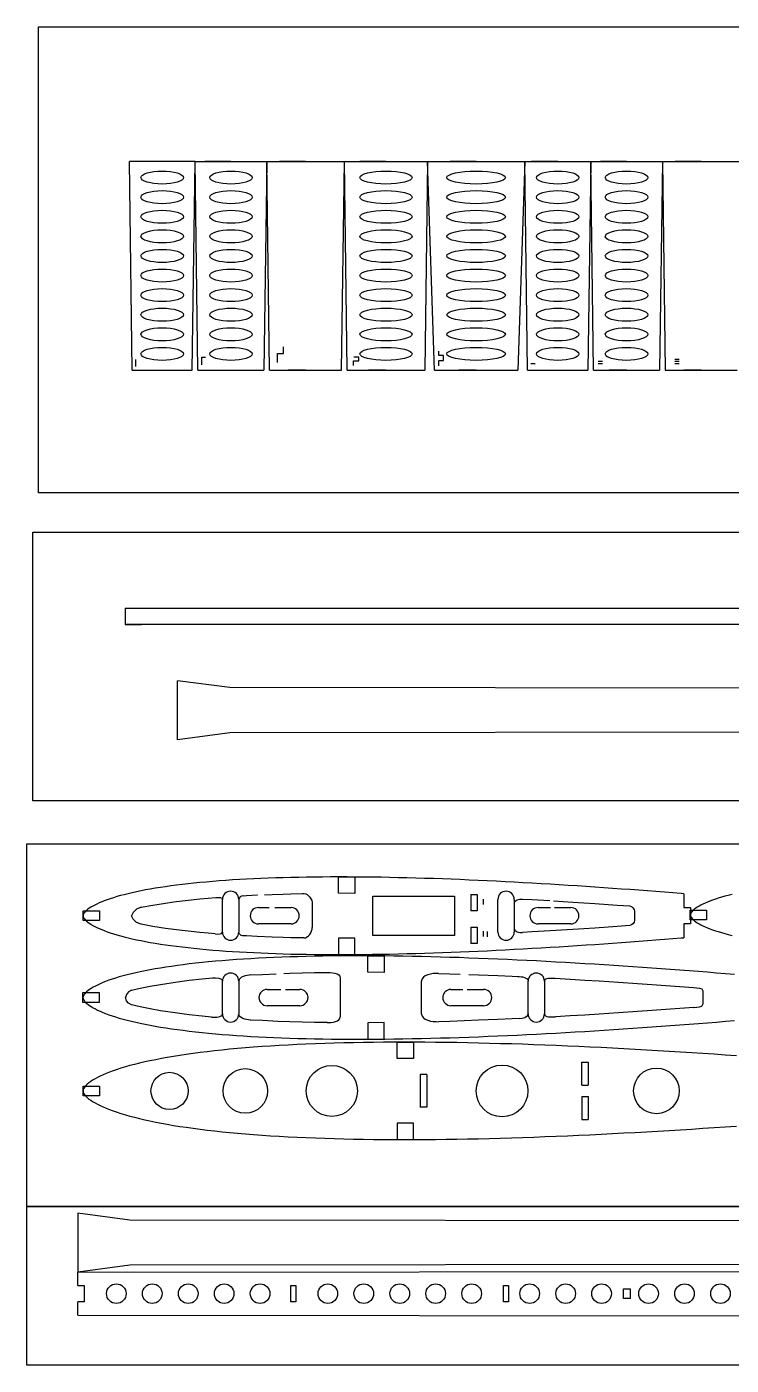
# Model space of a CAD drawing. Header units: inches. Extents: x 290 to 1080, y 574 to 987.
# Drawn here: x 290.2 to 505.7, y 574.2 to 984.1 of the extents above; entities that cross this region are included whole.
import ezdxf

# ---------------------------------------------------------------- set-up
doc = ezdxf.new("R2010")
doc.units = ezdxf.units.IN
doc.header["$MEASUREMENT"] = 0
doc.layers.add('7', color=7, linetype='Continuous')

msp = doc.modelspace()

# ---------------------------------------------------------------- linework, layer by layer
for p, q in [((341.68, 942.82), (321.56, 942.82)), ((322.47, 878.95), (321.56, 942.82)), ((340.77, 878.95), (341.68, 942.82)), ((341.68, 942.82), (363.62, 942.82)), ((342.56, 878.95), (341.68, 942.82)), ((352.65, 942.82), (344.65, 942.82)), ((363.62, 942.82), (362.73, 878.95)), ((363.62, 942.82), (387.34, 942.82)), ((364.48, 878.95), (363.62, 942.82)), ((375.48, 942.82), (367.48, 942.82)), ((386.47, 878.95), (387.34, 942.82)), ((387.34, 942.82), (412.8, 942.82)), ((388.18, 878.95), (387.34, 942.82)), ((400.07, 942.82), (392.07, 942.82)), ((412.8, 942.82), (411.95, 878.95)), ((412.8, 942.82), (442.52, 942.82)), ((414.88, 878.95), (412.8, 942.82)), ((427.66, 942.82), (419.66, 942.82)), ((442.52, 942.82), (440.43, 878.95)), ((442.52, 942.82), (462.71, 942.82)), ((443.39, 878.95), (442.52, 942.82)), ((452.62, 942.82), (444.61, 942.82)), ((462.71, 942.82), (461.84, 878.95)), ((462.71, 942.82), (484.66, 942.82)), ((463.57, 878.95), (462.71, 942.82)), ((473.68, 942.82), (465.68, 942.82)), ((484.66, 942.82), (483.8, 878.95)), ((484.66, 942.82), (508.35, 942.82)), ((484.66, 942.82), (485.5, 878.95)), ((496.51, 942.82), (488.5, 942.82)), ((368.75, 883.97), (368.75, 886.08)), ((323.5, 880), (323.5, 882.12)), ((343.78, 880.56), (343.78, 882.85)), ((343.78, 882.85), (344.89, 882.85)), ((366.85, 881.21), (366.85, 883.97)), ((366.85, 883.97), (368.75, 883.97)), ((390.14, 880.38), (390.14, 881.78)), ((390.14, 881.78), (391.75, 881.78)), ((391.75, 882.93), (390.19, 882.93)), ((391.75, 881.78), (391.75, 882.93)), ((416.29, 883.42), (416.29, 884.74)), ((417.67, 883.42), (416.29, 883.42)), ((416.29, 880.22), (416.29, 881.89)), ((416.29, 881.89), (417.67, 881.89)), ((417.67, 881.89), (417.67, 883.42)), ((464.95, 881.61), (466.3, 881.61)), ((488.44, 882.3), (489.79, 882.3)), ((488.44, 881.61), (489.79, 881.61)), ((322.47, 878.95), (340.77, 878.95)), ((342.56, 878.95), (362.73, 878.95)), ((364.48, 878.95), (386.47, 878.95)), ((375.48, 878.95), (370.18, 878.95)), ((388.18, 878.95), (411.95, 878.95)), ((400.07, 878.95), (394.77, 878.95)), ((414.88, 878.95), (440.43, 878.95)), ((427.66, 878.95), (422.36, 878.95)), ((443.39, 878.95), (461.84, 878.95)), ((444.37, 880.93), (445.72, 880.93)), ((463.57, 878.95), (483.8, 878.95)), ((464.95, 880.93), (466.3, 880.93)), ((473.68, 878.95), (468.39, 878.95)), ((485.5, 878.95), (507.51, 878.95)), ((488.44, 880.93), (489.79, 880.93)), ((496.51, 878.95), (491.21, 878.95)), ((320.3, 806.06), (720.3, 806.06)), ((320.3, 806.06), (320.3, 801.06)), ((720.3, 801.06), (320.3, 801.06)), ((320.3, 801.06), (325.3, 801.06)), ((352.27, 781.71), (336.3, 783.82)), ((336.3, 765.75), (336.3, 783.82)), ((663.3, 781.36), (352.27, 781.71)), ((352.27, 767.86), (336.3, 765.75)), ((663.3, 768.21), (352.27, 767.86)), ((426.02, 718.34), (428.02, 718.34)), ((426.02, 718.34), (426.02, 713.34)), ((426.02, 717.35), (426.02, 714.35)), ((428.02, 718.34), (428.02, 713.34)), ((491.2, 718.56), (491.2, 714.34)), ((350.03, 706.84), (350.03, 716.84)), ((355.03, 716.84), (355.03, 706.84)), ((361.04, 714.34), (364.33, 714.34)), ((366.04, 714.34), (371.04, 714.34)), ((377.54, 715.42), (377.54, 708.26)), ((428.02, 713.34), (426.02, 713.34)), ((429.82, 716.89), (429.82, 715.28)), ((434.31, 706.84), (434.31, 716.84)), ((439.31, 716.84), (439.31, 706.84)), ((439.31, 715.71), (439.31, 707.97)), ((446.61, 714.34), (450.36, 714.34)), ((451.61, 714.34), (456.61, 714.34)), ((476.08, 713.23), (476.08, 710.45)), ((491.2, 714.34), (493.2, 714.34)), ((493.2, 714.34), (493.2, 709.34)), ((371.04, 709.34), (361.04, 709.34)), ((456.61, 709.34), (446.61, 709.34)), ((491.2, 709.34), (491.2, 705.12)), ((493.2, 709.34), (491.2, 709.34)), ((426.02, 708.34), (428.02, 708.34)), ((426.02, 708.34), (426.02, 703.34)), ((428.02, 708.34), (428.02, 703.34)), ((429.82, 707.12), (429.82, 705.51)), ((431, 706.98), (431, 705.37)), ((428.02, 703.34), (426.02, 703.34)), ((386.08, 692.76), (386.08, 680.85)), ((350.03, 681.8), (350.03, 691.8)), ((355.03, 691.8), (355.03, 681.8)), ((363.72, 689.3), (367.9, 689.3)), ((369.37, 689.3), (373.72, 689.3)), ((419.94, 689.3), (423.61, 689.3)), ((424.94, 689.3), (429.94, 689.3)), ((443.56, 681.8), (443.56, 691.8)), ((448.56, 691.8), (448.56, 681.8)), ((373.72, 684.3), (363.72, 684.3)), ((429.94, 684.3), (419.94, 684.3)), ((459.96, 659.98), (459.96, 667.02)), ((461.96, 667.02), (461.96, 659.98)), ((412.53, 663.21), (410.53, 663.21)), ((412.53, 663.21), (410.53, 663.21)), ((412.53, 663.21), (412.53, 653.21)), ((412.53, 663.21), (412.53, 653.21)), ((459.96, 656.45), (459.96, 649.41)), ((461.96, 656.45), (461.96, 649.41)), ((412.53, 653.21), (410.53, 653.21)), ((412.53, 653.21), (410.53, 653.21)), ((321.74, 618.66), (305.76, 620.78)), ((305.76, 620.78), (305.76, 602.71)), ((632.76, 618.32), (321.74, 618.66)), ((321.73, 604.82), (305.76, 602.71)), ((305.76, 602.71), (616.79, 603.05)), ((305.76, 598.63), (305.76, 602.71)), ((632.76, 605.17), (321.73, 604.82)), ((305.76, 598.63), (307.76, 598.63)), ((307.76, 598.63), (307.76, 593.63)), ((371.01, 593.63), (371.01, 598.63)), ((371.01, 598.63), (372.51, 598.63)), ((372.51, 598.63), (372.51, 593.63)), ((436.01, 593.63), (436.01, 598.63)), ((436.01, 598.63), (437.51, 598.63)), ((437.51, 598.63), (437.51, 593.63)), ((305.76, 589.56), (305.76, 593.63)), ((307.76, 593.63), (305.76, 593.63)), ((372.51, 593.63), (371.01, 593.63)), ((437.51, 593.63), (436.01, 593.63)), ((305.76, 589.56), (616.79, 589.21))]:
    msp.add_line(p, q)
at = {"linetype": 'ByBlock'}
for p, q in [((459.96, 667.02), (461.96, 667.02)), ((410.53, 663.21), (410.53, 653.21)), ((459.96, 659.98), (461.96, 659.98)), ((459.96, 656.45), (461.96, 656.45)), ((459.96, 649.41), (461.96, 649.41))]:
    msp.add_line(p, q, dxfattribs=at)
for points in [[(293.81, 984.05), (712.46, 984.05), (712.46, 841.3), (293.81, 841.3)], [(292.03, 829.25), (748.7, 829.25), (748.7, 746.99), (292.03, 746.99)], [(290.18, 733.91), (1080.31, 733.91), (1080.31, 622.84), (290.18, 622.84)], [(290.18, 622.84), (651.79, 622.84), (651.79, 574.21), (290.18, 574.21)]]:
    msp.add_lwpolyline(points, close=True)
for points in [[(325.13, 714.46), (328.72, 715.12), (332.6, 715.73), (335.14, 716.08), (337.68, 716.4), (340.42, 716.71), (343.16, 716.99), (345.71, 717.22), (348.04, 717.42)], [(356.37, 717.98), (357.42, 718.04), (360.69, 718.2), (360.8, 718.2)], [(362.95, 718.29), (365.21, 718.38), (368.64, 718.49), (371.01, 718.55), (374.58, 718.62), (375.02, 718.63)], [(421.02, 717.84), (421.02, 705.84), (396.02, 705.84), (396.02, 717.84), (421.02, 717.84)], [(325.13, 714.46), (323.75, 713.87), (322.75, 712.84), (322.23, 711.84)], [(441.83, 716.97), (444.83, 716.8), (450.22, 716.49)], [(451.31, 716.42), (457.2, 716.05), (464.02, 715.6), (470.76, 715.13), (474.63, 714.84)], [(325.13, 709.23), (323.75, 709.82), (322.75, 710.84), (322.23, 711.84)], [(347.85, 706.28), (345.71, 706.46), (343.16, 706.69), (340.42, 706.97), (337.68, 707.28), (335.14, 707.6), (332.6, 707.95), (328.72, 708.57), (325.13, 709.23)], [(374.99, 705.05), (374.58, 705.06), (371.01, 705.13), (368.64, 705.2), (365.21, 705.31), (360.69, 705.49), (357.42, 705.65), (356.22, 705.72)], [(474.66, 708.84), (470.76, 708.56), (464.02, 708.08), (457.2, 707.63), (450.34, 707.2), (444.83, 706.88), (441.83, 706.71)], [(322.19, 689.07), (324.89, 689.68), (327.91, 690.28), (331.09, 690.84), (336.24, 691.61), (339.88, 692.07), (343.8, 692.51), (347.01, 692.81)], [(358.74, 693.7), (362.26, 693.89), (366.43, 694.08)], [(368.84, 694.17), (370.68, 694.24), (374.41, 694.35), (378.24, 694.44), (381.63, 694.49)], [(416.12, 694.2), (419.61, 694.1), (422.82, 693.99)], [(425.4, 693.88), (428.37, 693.74), (434.25, 693.56), (438.69, 693.36), (440.4, 693.28)], [(451.84, 692.68), (456.47, 692.42), (460.91, 692.16), (465.34, 691.89), (471.21, 691.51), (477.06, 691.11)], [(322.19, 689.07), (321.33, 688.54), (320.73, 687.77), (320.41, 686.8)], [(410.97, 681.71), (410.97, 691.9)], [(477.06, 691.11), (481.4, 690.81), (485.72, 690.49), (490, 690.18), (494.15, 689.86)], [(497.03, 688.86), (497.03, 684.74)], [(322.19, 684.54), (321.33, 685.06), (320.73, 685.83), (320.41, 686.8)], [(346.73, 680.82), (343.8, 681.1), (339.88, 681.53), (336.24, 682), (331.09, 682.77), (327.91, 683.33), (324.89, 683.93), (322.19, 684.54)], [(440.88, 680.35), (438.69, 680.25), (434.25, 680.05), (428.37, 679.87), (423.97, 679.65), (419.61, 679.51), (416.15, 679.41)], [(494.29, 683.76), (490, 683.43), (485.72, 683.11), (481.4, 682.8), (477.06, 682.49), (471.21, 682.1), (465.34, 681.72), (460.91, 681.45), (456.47, 681.18), (451.95, 680.93)], [(382.12, 679.11), (378.24, 679.17), (374.41, 679.26), (370.68, 679.37), (367, 679.5), (362.26, 679.72), (358.74, 679.91), (358.54, 679.92)], [(472.76, 594.62), (472.76, 597.62), (474.76, 597.62), (474.76, 594.62), (472.76, 594.62)]]:
    msp.add_lwpolyline(points)
for centre in [(317.57, 596.13), (328.57, 596.13), (328.57, 596.13), (339.57, 596.13), (339.57, 596.13), (350.57, 596.13), (350.57, 596.13), (361.57, 596.13), (382.28, 596.13), (393.28, 596.13), (393.28, 596.13), (404.28, 596.13), (404.28, 596.13), (415.28, 596.13), (415.28, 596.13), (426.28, 596.13), (444.04, 596.13), (444.04, 596.13), (455.04, 596.13), (455.04, 596.13), (466.04, 596.13), (480.41, 596.13), (480.41, 596.13), (491.41, 596.13), (491.41, 596.13), (502.41, 596.13), (502.41, 596.13)]:
    msp.add_circle(centre, 3)
for centre, start, end in [((352.53, 716.84), 0, 180), ((436.81, 716.84), 0, 180), ((361.04, 711.84), 90, 270), ((371.04, 711.84), 270, 90), ((446.61, 711.84), 90, 270), ((456.61, 711.84), 270, 90), ((352.53, 706.84), 180, 0), ((436.81, 706.84), 180, 0), ((352.53, 691.8), 0, 180), ((446.06, 691.8), 0, 180), ((363.72, 686.8), 90, 270), ((373.72, 686.8), 270, 90), ((419.94, 686.8), 90, 270), ((429.94, 686.8), 270, 90), ((352.53, 681.8), 180, 0), ((446.06, 681.8), 180, 0)]:
    msp.add_arc(centre, 2.5, start, end)
for centre, major_axis, ratio in [((331.62, 937.88), (-6.5, 0), 0.307692), ((352.65, 937.88), (-6.5, 0), 0.307692), ((400.07, 937.88), (-8, 0), 0.25), ((427.66, 937.88), (-9, 0), 0.222222), ((452.62, 937.88), (-6.5, 0), 0.307692), ((473.68, 937.88), (-6.5, 0), 0.307692), ((331.62, 931.88), (-6.5, 0), 0.307692), ((352.65, 931.88), (-6.5, 0), 0.307692), ((400.07, 931.88), (-8, 0), 0.25), ((427.66, 931.88), (-9, 0), 0.222222), ((452.62, 931.88), (-6.5, 0), 0.307692), ((473.68, 931.88), (-6.5, 0), 0.307692), ((331.62, 925.88), (-6.5, 0), 0.307692), ((352.65, 925.88), (-6.5, 0), 0.307692), ((400.07, 925.88), (-8, 0), 0.25), ((427.66, 925.88), (-9, 0), 0.222222), ((452.62, 925.88), (-6.5, 0), 0.307692), ((473.68, 925.88), (-6.5, 0), 0.307692), ((331.62, 919.88), (-6.5, 0), 0.307692), ((352.65, 919.88), (-6.5, 0), 0.307692), ((400.07, 919.88), (-8, 0), 0.25), ((427.66, 919.88), (-9, 0), 0.222222), ((452.62, 919.88), (-6.5, 0), 0.307692), ((473.68, 919.88), (-6.5, 0), 0.307692), ((331.62, 913.88), (-6.5, 0), 0.307692), ((352.65, 913.88), (-6.5, 0), 0.307692), ((400.07, 913.88), (-8, 0), 0.25), ((427.66, 913.88), (-9, 0), 0.222222), ((452.62, 913.88), (-6.5, 0), 0.307692), ((473.68, 913.88), (-6.5, 0), 0.307692), ((331.62, 907.88), (-6.5, 0), 0.307692), ((352.65, 907.88), (-6.5, 0), 0.307692), ((400.07, 907.88), (-8, 0), 0.25), ((427.66, 907.88), (-9, 0), 0.222222), ((452.62, 907.88), (-6.5, 0), 0.307692), ((473.68, 907.88), (-6.5, 0), 0.307692), ((331.62, 901.88), (-6.5, 0), 0.307692), ((352.65, 901.88), (-6.5, 0), 0.307692), ((400.07, 901.88), (-8, 0), 0.25), ((427.66, 901.88), (-9, 0), 0.222222), ((452.62, 901.88), (-6.5, 0), 0.307692), ((473.68, 901.88), (-6.5, 0), 0.307692), ((331.62, 895.88), (-6.5, 0), 0.307692), ((352.65, 895.88), (-6.5, 0), 0.307692), ((400.07, 895.88), (-8, 0), 0.25), ((427.66, 895.88), (-8.97, 0), 0.222981), ((452.62, 895.88), (-6.5, 0), 0.307692), ((473.68, 895.88), (-6.5, 0), 0.307692), ((331.62, 889.88), (-6.5, 0), 0.307692), ((352.65, 889.88), (-6.5, 0), 0.307692), ((400.07, 889.88), (-8, 0), 0.25), ((427.66, 889.88), (-9, 0), 0.222222), ((452.62, 889.88), (-6.5, 0), 0.307692), ((473.68, 889.88), (-6.5, 0), 0.307692), ((331.62, 883.88), (-6.5, 0), 0.307692), ((352.65, 883.88), (-6.5, 0), 0.307692), ((400.07, 883.88), (-8, 0), 0.25), ((427.66, 883.88), (-9, 0), 0.222222), ((452.62, 883.88), (-6.5, 0), 0.307692), ((473.68, 883.88), (-6.5, 0), 0.307692)]:
    msp.add_ellipse(centre, major_axis=major_axis, ratio=ratio)
for points in [[(348.04, 717.42), (348.73, 717.48), (350.03, 717.53), (350.03, 716.84)], [(356.37, 717.98), (355.78, 717.94), (355.03, 717.43), (355.03, 716.84)], [(375.02, 718.63), (376.38, 718.65), (377.54, 716.78), (377.54, 715.42)], [(439.31, 715.71), (439.31, 716.65), (440.89, 717.03), (441.83, 716.97)], [(474.63, 714.84), (475.35, 714.79), (476.08, 713.96), (476.08, 713.23)], [(476.08, 710.45), (476.08, 709.73), (475.37, 708.89), (474.66, 708.84)], [(347.85, 706.28), (348.6, 706.22), (350.03, 706.09), (350.03, 706.84)], [(356.22, 705.72), (355.68, 705.75), (355.03, 706.29), (355.03, 706.84)], [(374.99, 705.05), (376.36, 705.03), (377.54, 706.9), (377.54, 708.26)], [(439.31, 707.97), (439.31, 707.03), (440.89, 706.66), (441.83, 706.71)], [(347.01, 692.81), (348.07, 692.91), (350.03, 692.86), (350.03, 691.8)], [(358.74, 693.7), (357.35, 693.62), (355.03, 693.19), (355.03, 691.8)], [(381.63, 694.49), (383.22, 694.52), (386.08, 694.35), (386.08, 692.76)], [(416.12, 694.2), (414.24, 694.25), (410.97, 693.78), (410.97, 691.9)], [(440.4, 693.28), (441.57, 693.22), (443.56, 692.96), (443.56, 691.8)], [(448.56, 691.8), (448.56, 692.93), (450.71, 692.75), (451.84, 692.68)], [(494.15, 689.86), (495.16, 689.78), (497.03, 689.88), (497.03, 688.86)], [(494.29, 683.76), (495.26, 683.83), (497.03, 683.77), (497.03, 684.74)], [(346.73, 680.82), (347.87, 680.71), (350.03, 680.66), (350.03, 681.8)], [(358.54, 679.92), (357.21, 680), (355.03, 680.47), (355.03, 681.8)], [(382.12, 679.11), (383.56, 679.08), (386.08, 679.4), (386.08, 680.85)], [(410.97, 681.71), (410.97, 679.82), (414.26, 679.35), (416.15, 679.41)], [(440.88, 680.35), (441.89, 680.4), (443.56, 680.78), (443.56, 681.8)], [(448.56, 681.8), (448.56, 680.64), (450.79, 680.86), (451.95, 680.93)]]:
    msp.add_open_spline(points, degree=3)
at = {"layer": '7', "linetype": 'Continuous'}
for points in [[(491.2, 718.56), (490.39, 718.62), (487.86, 718.83), (485.26, 719.03), (482.66, 719.24), (480.06, 719.44), (477.41, 719.64), (474.76, 719.83), (472.11, 720.03), (469.41, 720.22), (466.72, 720.41), (464.02, 720.6), (461.29, 720.78), (458.56, 720.97), (455.84, 721.14), (453.09, 721.31), (450.34, 721.48), (447.59, 721.64), (444.83, 721.8), (442.07, 721.96), (439.31, 722.12), (436.55, 722.26), (433.79, 722.4), (431.03, 722.54), (428.28, 722.66), (425.53, 722.78), (422.77, 722.9), (420.05, 723), (417.32, 723.11), (414.59, 723.2), (411.9, 723.29), (409.2, 723.37), (406.5, 723.44), (403.85, 723.5), (401.2, 723.56), (398.55, 723.61), (395.95, 723.65), (393.35, 723.68), (390.75, 723.7), (388.22, 723.71), (385.68, 723.72), (383.15, 723.71), (380.69, 723.7), (378.23, 723.68), (375.77, 723.64), (373.39, 723.6), (371.01, 723.55), (368.64, 723.49), (366.35, 723.42), (364.07, 723.34), (361.78, 723.24), (359.6, 723.15), (357.42, 723.04), (355.24, 722.91), (353.16, 722.79), (351.09, 722.65), (349.02, 722.5), (347.07, 722.34), (345.11, 722.17), (343.16, 721.99), (341.33, 721.81), (339.51, 721.61), (337.68, 721.4), (335.99, 721.19), (334.29, 720.97), (332.6, 720.73), (331.05, 720.5), (329.5, 720.25), (327.95, 719.98), (326.54, 719.73), (325.13, 719.46), (323.73, 719.17), (322.47, 718.89), (321.22, 718.6), (319.97, 718.29), (318.87, 718), (317.77, 717.69), (316.68, 717.36), (315.73, 717.06), (314.8, 716.74), (313.87, 716.39), (313.09, 716.08), (312.32, 715.75), (311.56, 715.4), (310.95, 715.1), (310.34, 714.78), (309.75, 714.44), (309.3, 714.14), (308.87, 713.83), (308.45, 713.48), (308.17, 713.22), (307.91, 712.93), (307.68, 712.6), (307.54, 712.36), (307.45, 712.1), (307.42, 711.84), (307.45, 711.58), (307.54, 711.32), (307.68, 711.08), (307.91, 710.76), (308.17, 710.47), (308.45, 710.2), (308.87, 709.86), (309.3, 709.54), (309.75, 709.25), (310.34, 708.9), (310.95, 708.58), (311.56, 708.28), (312.32, 707.93), (313.09, 707.6), (313.87, 707.29), (314.8, 706.94), (315.73, 706.62), (316.68, 706.32), (317.77, 705.99), (318.87, 705.68), (319.97, 705.39), (321.22, 705.08), (322.47, 704.79), (323.73, 704.51), (325.13, 704.22), (326.54, 703.95), (327.95, 703.7), (329.5, 703.43), (331.05, 703.19), (332.6, 702.95), (334.29, 702.71), (335.99, 702.49), (337.68, 702.28), (339.51, 702.07), (341.33, 701.88), (343.16, 701.69), (345.11, 701.51), (347.07, 701.34), (349.02, 701.19), (351.09, 701.03), (353.16, 700.9), (355.24, 700.77), (357.42, 700.65), (359.6, 700.54), (361.78, 700.44), (364.07, 700.35), (366.35, 700.27), (368.64, 700.2), (371.01, 700.13), (373.39, 700.08), (375.77, 700.04), (378.23, 700.01), (380.69, 699.98), (383.15, 699.97), (385.68, 699.97), (388.22, 699.97), (390.75, 699.98), (393.35, 700.01), (395.95, 700.04), (398.55, 700.08), (401.2, 700.13), (403.85, 700.18), (406.5, 700.25), (409.2, 700.32), (411.9, 700.4), (414.59, 700.48), (417.32, 700.58), (420.05, 700.68), (422.77, 700.79), (425.53, 700.9), (428.28, 701.02), (431.03, 701.15), (433.79, 701.28), (436.55, 701.42), (439.31, 701.57), (442.07, 701.72), (444.83, 701.88), (447.59, 702.04), (450.34, 702.2), (453.09, 702.37), (455.84, 702.54), (458.56, 702.72), (461.29, 702.9), (464.02, 703.08), (466.72, 703.27), (469.41, 703.46), (472.11, 703.65), (474.76, 703.85), (477.41, 704.05), (480.06, 704.25), (482.66, 704.45), (485.26, 704.65), (487.86, 704.86), (490.39, 705.06), (491.2, 705.12)], [(385.58, 723.72), (390.58, 723.7), (390.56, 718.7), (385.56, 718.72), (385.58, 723.72)], [(505.94, 718.34), (504.79, 718.05), (503.77, 717.79), (502.75, 717.5), (501.74, 717.2), (500.87, 716.92), (500, 716.62), (499.14, 716.3), (498.42, 716.01), (497.71, 715.7), (497, 715.38), (496.43, 715.1), (495.87, 714.81), (495.33, 714.49), (494.91, 714.21), (494.51, 713.92), (494.13, 713.61), (493.86, 713.36), (493.62, 713.09), (493.41, 712.79), (493.28, 712.57), (493.2, 712.33), (493.17, 712.08), (493.2, 711.84), (493.28, 711.6), (493.41, 711.38), (493.62, 711.08), (493.86, 710.81), (494.13, 710.56), (494.51, 710.25), (494.91, 709.95), (495.33, 709.68), (495.87, 709.36), (496.43, 709.07), (497, 708.79), (497.71, 708.46), (498.42, 708.16), (499.14, 707.87), (500, 707.55), (500.87, 707.25), (501.74, 706.97), (502.75, 706.67), (503.77, 706.38), (504.79, 706.11), (505.94, 705.83)], [(307.42, 710.34), (307.42, 713.34), (312.42, 713.34), (312.42, 710.34), (307.42, 710.34)], [(493.17, 710.58), (493.17, 713.58), (498.17, 713.58), (498.17, 710.58), (493.17, 710.58)], [(385.58, 699.97), (390.58, 699.98), (390.56, 704.98), (385.56, 704.97), (385.58, 699.97)], [(506.67, 693.87), (503.94, 694.09), (501.22, 694.31), (498.43, 694.53), (495.64, 694.75), (492.85, 694.96), (490, 695.18), (487.15, 695.39), (484.3, 695.6), (481.4, 695.81), (478.51, 696.01), (475.61, 696.21), (472.68, 696.41), (469.75, 696.61), (466.82, 696.8), (463.86, 696.98), (460.91, 697.16), (457.95, 697.33), (454.99, 697.51), (452.02, 697.68), (449.06, 697.84), (446.09, 698), (443.13, 698.15), (440.16, 698.29), (437.21, 698.43), (434.25, 698.56), (431.3, 698.68), (428.37, 698.8), (425.44, 698.9), (422.51, 699.01), (419.61, 699.1), (416.72, 699.18), (413.82, 699.26), (410.97, 699.33), (408.12, 699.39), (405.27, 699.44), (402.48, 699.48), (399.69, 699.52), (396.9, 699.54), (394.17, 699.56), (391.45, 699.56), (388.73, 699.56), (386.08, 699.54), (383.44, 699.52), (380.8, 699.48), (378.24, 699.44), (375.69, 699.38), (373.14, 699.31), (370.68, 699.24), (368.23, 699.15), (365.77, 699.05), (363.43, 698.95), (361.08, 698.83), (358.74, 698.7), (356.51, 698.56), (354.29, 698.41), (352.06, 698.25), (349.96, 698.08), (347.87, 697.9), (345.77, 697.7), (343.8, 697.51), (341.84, 697.3), (339.88, 697.07), (338.06, 696.85), (336.24, 696.61), (334.42, 696.35), (332.75, 696.1), (331.09, 695.84), (329.42, 695.55), (327.91, 695.28), (326.4, 694.99), (324.89, 694.68), (323.54, 694.38), (322.19, 694.07), (320.85, 693.73), (319.67, 693.42), (318.49, 693.09), (317.31, 692.74), (316.3, 692.41), (315.29, 692.07), (314.3, 691.69), (313.46, 691.36), (312.63, 691), (311.82, 690.63), (311.16, 690.31), (310.51, 689.96), (309.87, 689.59), (309.39, 689.28), (308.92, 688.94), (308.48, 688.57), (308.17, 688.28), (307.89, 687.97), (307.64, 687.62), (307.5, 687.36), (307.4, 687.09), (307.36, 686.8), (307.4, 686.52), (307.5, 686.25), (307.64, 685.98), (307.89, 685.64), (308.17, 685.32), (308.48, 685.04), (308.92, 684.67), (309.39, 684.33), (309.87, 684.01), (310.51, 683.64), (311.16, 683.3), (311.82, 682.98), (312.63, 682.6), (313.46, 682.25), (314.3, 681.91), (315.29, 681.54), (316.3, 681.19), (317.31, 680.87), (318.49, 680.52), (319.67, 680.19), (320.85, 679.87), (322.19, 679.54), (323.54, 679.23), (324.89, 678.93), (326.4, 678.62), (327.91, 678.33), (329.42, 678.05), (331.09, 677.77), (332.75, 677.5), (334.42, 677.25), (336.24, 677), (338.06, 676.76), (339.88, 676.53), (341.84, 676.31), (343.8, 676.1), (345.77, 675.9), (347.87, 675.71), (349.96, 675.52), (352.06, 675.36), (354.29, 675.19), (356.51, 675.04), (358.74, 674.91), (361.08, 674.78), (363.43, 674.66), (365.77, 674.55), (368.23, 674.45), (370.68, 674.37), (373.14, 674.29), (375.69, 674.22), (378.24, 674.17), (380.8, 674.12), (383.44, 674.09), (386.08, 674.06), (388.73, 674.05), (391.45, 674.05), (394.17, 674.05), (396.9, 674.06), (399.69, 674.09), (402.48, 674.12), (405.27, 674.16), (408.12, 674.22), (410.97, 674.28), (413.82, 674.35), (416.72, 674.42), (419.61, 674.51), (422.51, 674.6), (425.44, 674.7), (428.37, 674.81), (431.3, 674.93), (434.25, 675.05), (437.21, 675.18), (440.16, 675.31), (443.13, 675.46), (446.09, 675.61), (449.06, 675.76), (452.02, 675.93), (454.99, 676.1), (457.95, 676.27), (460.91, 676.45), (463.86, 676.63), (466.82, 676.81), (469.75, 677), (472.68, 677.19), (475.61, 677.39), (478.51, 677.59), (481.4, 677.8), (484.3, 678.01), (487.15, 678.22), (490, 678.43), (492.85, 678.64), (495.64, 678.86), (498.43, 679.08), (501.22, 679.3), (503.94, 679.52), (506.67, 679.74)], [(394.53, 699.54), (399.53, 699.5), (399.48, 694.5), (394.48, 694.55), (394.53, 699.54)], [(307.36, 685.3), (307.36, 688.3), (312.36, 688.3), (312.36, 685.3), (307.36, 685.3)], [(394.53, 674.06), (399.53, 674.11), (399.48, 679.11), (394.48, 679.06), (394.53, 674.06)], [(507.27, 668.97), (503.89, 669.2), (500.47, 669.44), (497.04, 669.66), (493.62, 669.89), (490.17, 670.1), (486.72, 670.31), (483.27, 670.51), (479.8, 670.72), (476.34, 670.92), (472.88, 671.11), (469.41, 671.29), (465.95, 671.47), (462.49, 671.63), (459.04, 671.79), (455.59, 671.94), (452.13, 672.09), (448.71, 672.22), (445.29, 672.35), (441.87, 672.47), (438.48, 672.58), (435.1, 672.67), (431.72, 672.77), (428.39, 672.85), (425.06, 672.92), (421.73, 672.98), (418.47, 673.03), (415.21, 673.07), (411.95, 673.09), (408.77, 673.11), (405.59, 673.12), (402.41, 673.11), (399.32, 673.09), (396.23, 673.06), (393.15, 673.02), (390.16, 672.97), (387.18, 672.91), (384.2, 672.83), (381.33, 672.74), (378.47, 672.64), (375.6, 672.52), (372.86, 672.4), (370.12, 672.26), (367.38, 672.11), (364.78, 671.95), (362.18, 671.77), (359.59, 671.58), (357.13, 671.39), (354.68, 671.18), (352.23, 670.95), (349.94, 670.72), (347.65, 670.47), (345.36, 670.21), (343.23, 669.95), (341.11, 669.67), (338.98, 669.37), (337.03, 669.08), (335.09, 668.76), (333.14, 668.43), (331.37, 668.11), (329.61, 667.77), (327.85, 667.41), (326.27, 667.06), (324.7, 666.7), (323.13, 666.31), (321.75, 665.94), (320.37, 665.56), (319, 665.15), (317.82, 664.77), (316.64, 664.36), (315.48, 663.93), (314.5, 663.54), (313.53, 663.12), (312.58, 662.68), (311.81, 662.31), (311.05, 661.91), (310.31, 661.47), (309.75, 661.1), (309.2, 660.7), (308.68, 660.28), (308.32, 659.94), (307.99, 659.58), (307.71, 659.17), (307.54, 658.87), (307.42, 658.54), (307.38, 658.21), (307.42, 657.88), (307.54, 657.56), (307.71, 657.26), (307.99, 656.85), (308.32, 656.49), (308.68, 656.15), (309.2, 655.72), (309.75, 655.33), (310.31, 654.96), (311.05, 654.52), (311.81, 654.12), (312.58, 653.75), (313.53, 653.31), (314.5, 652.89), (315.48, 652.5), (316.64, 652.07), (317.82, 651.66), (319, 651.28), (320.37, 650.87), (321.75, 650.49), (323.13, 650.12), (324.7, 649.73), (326.27, 649.37), (327.85, 649.02), (329.61, 648.66), (331.37, 648.32), (333.14, 648), (335.09, 647.66), (337.03, 647.35), (338.98, 647.06), (341.11, 646.76), (343.23, 646.48), (345.36, 646.22), (347.65, 645.96), (349.94, 645.71), (352.23, 645.48), (354.68, 645.25), (357.13, 645.04), (359.59, 644.85), (362.18, 644.65), (364.78, 644.48), (367.38, 644.32), (370.12, 644.17), (372.86, 644.03), (375.6, 643.91), (378.47, 643.79), (381.33, 643.69), (384.2, 643.6), (387.18, 643.52), (390.16, 643.46), (393.15, 643.41), (396.23, 643.36), (399.32, 643.34), (402.41, 643.32), (405.59, 643.31), (408.77, 643.32), (411.95, 643.34), (415.21, 643.36), (418.47, 643.4), (421.73, 643.45), (425.06, 643.51), (428.39, 643.58), (431.72, 643.66), (435.1, 643.75), (438.48, 643.85), (441.87, 643.96), (445.29, 644.08), (448.71, 644.21), (452.13, 644.34), (455.59, 644.49), (459.04, 644.64), (462.49, 644.8), (465.95, 644.96), (469.41, 645.14), (472.88, 645.32), (476.34, 645.51), (479.8, 645.71), (483.27, 645.91), (486.72, 646.12), (490.17, 646.33), (493.62, 646.54), (497.04, 646.76), (500.47, 646.99), (503.89, 647.23), (507.27, 647.46)], [(403.48, 673.11), (408.48, 673.11), (408.48, 668.11), (403.48, 668.11), (403.48, 673.11)], [(403.48, 673.11), (408.48, 673.11), (408.48, 668.11), (403.48, 668.11), (403.48, 673.11)], [(307.38, 656.71), (307.38, 659.71), (312.38, 659.71), (312.38, 656.71), (307.38, 656.71)], [(403.48, 643.32), (408.48, 643.32), (408.48, 648.32), (403.48, 648.32), (403.48, 643.32)], [(403.48, 643.32), (408.48, 643.32), (408.48, 648.32), (403.48, 648.32), (403.48, 643.32)]]:
    msp.add_lwpolyline(points, dxfattribs=at)
at = {"layer": '7'}
for centre, radius in [((357.03, 658.21), 6.82), ((383.51, 658.21), 7.82), ((435.59, 658.21), 7.92), ((482.81, 658.21), 6.98), ((333.86, 658.21), 5.69)]:
    msp.add_circle(centre, radius, dxfattribs=at)

doc.saveas('drawing.dxf')
